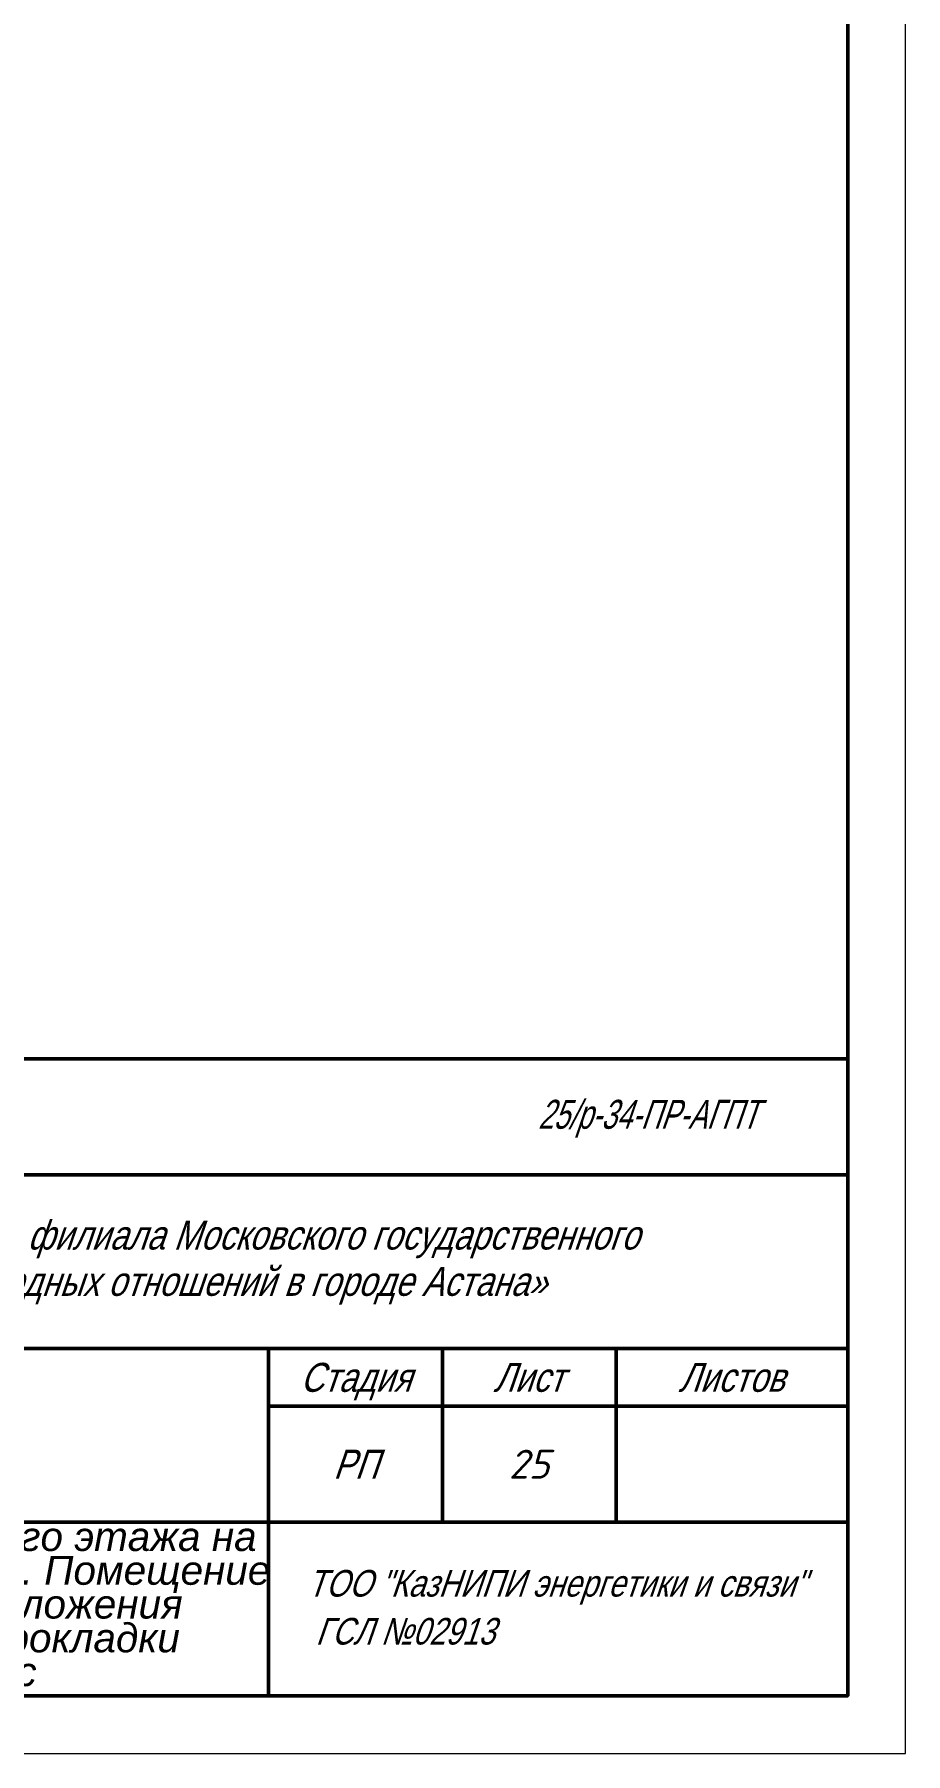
# Model space of a CAD drawing. Header units: millimetres. Extents: x 30169 to 203393, y 1026 to 13462.
# Drawn here: x 177942 to 180951, y 1026 to 6966 of the extents above; entities that cross this region are included whole.
import ezdxf
from ezdxf.enums import TextEntityAlignment as Align

# ---------------------------------------------------------------- set-up
doc = ezdxf.new("R2010")
doc.units = ezdxf.units.MM
doc.layers.add('4.4.4._Сэндвич', color=252, linetype='Continuous', lineweight=53)
doc.layers.add('STANDARD', color=18, linetype='Continuous', lineweight=25, true_color=0x000000)
doc.styles.add('ARIAL', font='arial.ttf')
doc.styles.add('Архитектурный', font='isocpeui.ttf')

# ---------------------------------------------------------------- blocks, each defined once
blk = doc.blocks.new('*U294')
at = {"lineweight": 0}
blk.add_lwpolyline([(-415, -5), (5, -5), (5, 292), (-415, 292)], close=True, dxfattribs=at)
at = {"color": 0, "linetype": 'Continuous', "lineweight": 50}
blk.add_lwpolyline([(-395, 287), (0, 287), (0, 0), (-395, 0)], close=True, dxfattribs=at)
at = {"lineweight": 0}
blk.add_lwpolyline([(0, -5), (5, -5), (5, 0)], dxfattribs=at)
at = {"layer": 'STANDARD', "color": 0, "linetype": 'Continuous', "lineweight": 50}
for p, q in [((-185, 55), (0, 55)), ((-120, 45), (0, 45)), ((-185, 30), (0, 30)), ((-50, 0), (-50, 30)), ((-35, 15), (-35, 30)), ((-20, 30), (-20, 15)), ((-50, 25), (0, 25)), ((-120, 15), (0, 15))]:
    blk.add_line(p, q, dxfattribs=at)
at = {"layer": 'STANDARD', "color": 0, "linetype": 'Continuous', "lineweight": 13}
for p, q in [((-50, 15), (0, 15)), ((-50, 0), (-50, 15)), ((0, 15), (0, 0)), ((0, 0), (-185, 0))]:
    blk.add_line(p, q, dxfattribs=at)
at = {"layer": 'STANDARD', "color": 0, "linetype": 'Continuous', "lineweight": 13, "style": 'ARIAL', "oblique": 19}
for s, width, p, p2 in [('25/р-34-ПР-АГПТ', 0.68161, (-26.75, 48.97), (-7.75, 48.97)), ('«Строительство здания для филиала Московского государственного ', 0.80229, (-108.27, 38.54), (-17.24, 38.54)), ('института международных отношений в городе Астана»', 0.801042, (-99.49, 34.54), (-26.02, 34.54)), ('Листов', 0.802125, (-14.62, 26.25), (-5.48, 26.25)), ('РП', 0.798948, (-44.43, 18.75), (-40.57, 18.75))]:
    blk.add_text(s, height=2.5, dxfattribs=dict(at, width=width)).set_placement(p, p2, align=Align.FIT)
at = {"layer": 'STANDARD', "color": 0, "linetype": 'Continuous', "lineweight": 50, "style": 'ARIAL', "oblique": 19}
for s, width, p, p2 in [('Стадия', 0.800956, (-47.28, 26.25), (-37.72, 26.25)), ('Лист', 0.799437, (-30.6, 26.25), (-24.53, 26.25))]:
    blk.add_text(s, height=2.5, dxfattribs=dict(at, width=width)).set_placement(p, p2, align=Align.FIT)
at = {"layer": 'STANDARD', "color": 0, "linetype": 'Continuous', "lineweight": 5, "style": 'ARIAL', "oblique": 19}
for s, width, p, p2 in [('ТОО "КазНИПИ энергетики и связи" ', 0.800126, (-46.66, 8.56), (-2.96, 8.56)), (' ГСЛ №02913                               ', 0.795255, (-46.66, 4.42), (-8.48, 4.42))]:
    blk.add_text(s, height=2.3, dxfattribs=dict(at, width=width)).set_placement(p, p2, align=Align.FIT)

msp = doc.modelspace()

# ---------------------------------------------------------------- block references
ref = msp.add_blockref('*U294', (180750.9, 1226.4), dxfattribs=dict(xscale=40, yscale=40, zscale=40))
ref.add_attrib('ЛИСТ_первый', '25', dxfattribs={"height": 100, "style": 'Архитектурный'}).set_placement((179650.9, 2026.4), align=Align.MIDDLE_CENTER)

# ---------------------------------------------------------------- texts
at = {"layer": '4.4.4._Сэндвич', "color": 0, "lineweight": 30, "insert": (175950.9, 1826.4), "char_height": 100, "attachment_point": 1, "style": 'ARIAL'}
msp.add_mtext_dynamic_manual_height_columns('\\pxsm0.7,qc;{\\fArial|b0|i1|c204|p34;Фрагмент плана четвертого этажа на отметке +13.500. в осях 2/Л. Помещение Кроссовой. Cхема расположения оборудования АГПТ и прокладки кабельных трасс}', width=2845.547, gutter_width=1125, heights=[720], dxfattribs=at)

doc.saveas('drawing.dxf')
